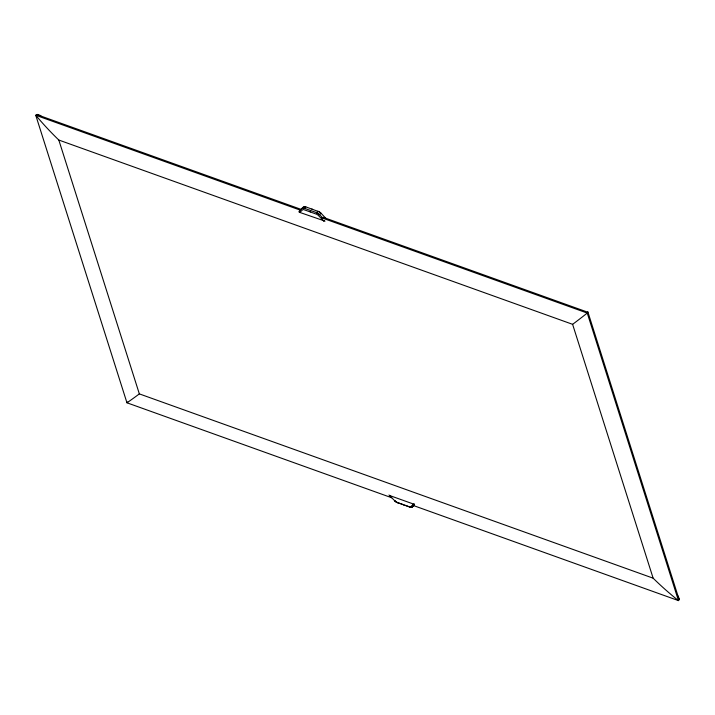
<?xml version="1.0" encoding="UTF-8"?>
<svg xmlns="http://www.w3.org/2000/svg" width="715" height="715" viewBox="0 0 715 715"><rect width="100%" height="100%" fill="white"/><g stroke="black" fill="none" stroke-linecap="round" stroke-linejoin="round"><path stroke-width="1.07" d="M304.474 206.599L302.052 208.512A4.71 2.324 43.7 0 1 304.349 208.405L305.752 206.858L318.926 211.703L320.955 213.267L319.498 214.768A4.71 2.324 43.7 0 0 316.539 212.775M325.03 221.132L299.826 212.427L299.344 210.997L303.419 206.975M412.341 505.827L413.574 505.585M412.689 505.273L678.455 600.6L679.25 599.054L678.133 596.087M310.489 210.469L310.274 211.944M316.531 212.766L317.943 211.229L318.97 211.712A3.369 1.662 43.7 0 1 320.892 213.088L326.219 218.719M394.76 500.777L394.796 500.732A4.782 2.36 43.7 0 0 397.799 502.752L403.904 504.951L403.09 504.54M41.032 116.045A7.132 6.203 46.3 0 0 40.219 115.428L37.243 114.4L35.75 115.258L126.957 402.786L391.677 497.738M127.708 402.009L126.957 402.786A277.608 20.118 -44 0 0 139.345 393.885L653.135 578.176A277.608 241.42 46.3 0 0 678.455 600.6L587.247 313.063L321.482 217.744M299.826 212.427L302.525 209.853A3.369 1.662 43.7 0 1 304.009 209.709L316.548 214.205A3.369 1.662 43.7 0 1 318.506 215.581L323.743 221.007M414.36 505.076L412.215 507.033A4.71 2.324 43.7 0 1 409.918 507.141M324.431 220.533L323.832 221.024M413.565 505.702L412.323 507.024A4.782 2.36 43.7 0 1 409.99 507.132L409.918 507.15M389.478 495.459L414.477 504.397M397.808 502.761L397.728 502.779A4.71 2.324 43.7 0 1 394.76 500.777M311.847 209.039L312.652 209.45M304.179 206.635L305.341 206.698M414.548 504.164L413.628 504.066L410.839 506.64A3.369 1.662 43.7 0 1 409.355 506.783L396.816 502.288A3.369 1.662 43.7 0 1 394.859 500.911L388.978 494.986M305.26 206.707L305.752 206.858M316.584 212.65L304.393 208.28A4.782 2.36 43.7 0 0 302.052 208.387M36.492 114.48L301.212 209.424M323.269 217.342L587.989 312.285L679.196 599.814M300.47 210.21L35.75 115.258A277.608 241.42 46.3 0 0 58.818 140.042M653.135 578.176L572.608 324.324L58.818 140.042L139.345 393.894M404.913 505.317L409.999 507.141M298.977 211.765L299.773 212.391M299.37 212.105L299.192 211.935M323.359 218.584L319.596 214.688A4.782 2.36 43.7 0 0 316.584 212.668M572.617 324.324A277.608 20.118 -44 0 0 587.247 313.072L587.98 311.892A7.132 0.518 -44 0 0 587.659 312.106"/></g></svg>
